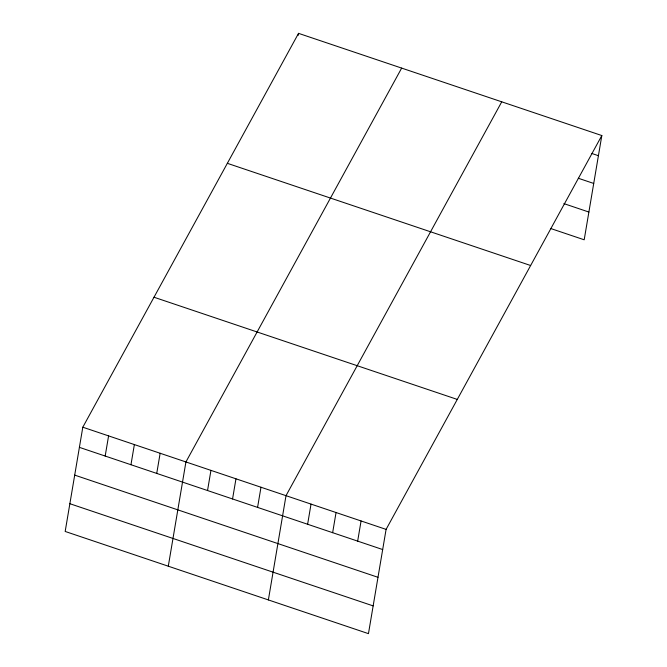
<?xml version="1.0" encoding="UTF-8"?>
<svg xmlns="http://www.w3.org/2000/svg" width="667" height="667" viewBox="0 0 667 667"><rect width="100%" height="100%" fill="white"/><g stroke="black" fill="none" stroke-linecap="round" stroke-linejoin="round"><path stroke-width="1" d="M82.808 427.205L65.174 531.457L368.459 633.65L386.093 529.39L601.826 135.543L298.541 33.35L82.808 427.205L386.093 529.39M105.178 456.045L108.588 435.884M130.957 464.732L134.367 444.572M156.737 473.42L160.147 453.26M168.292 566.208L185.926 461.948L401.659 68.092M207.537 490.537L210.947 470.377M298.199 35.368L298.541 33.35M232.558 498.966L235.968 478.806M257.579 507.395L260.989 487.235M268.376 599.925L286.01 495.673L501.742 101.818M307.62 524.254L311.03 504.102M332.641 532.691L336.051 512.531M357.662 541.12L361.072 520.96M601.826 135.543L584.192 239.795L550.508 228.447M591.679 153.427L598.416 155.694M578.322 178.264L593.722 183.45M563.865 203.61L588.886 212.048M227.347 163.323L530.632 265.508M154.002 297.232L457.287 399.425M79.398 447.357L382.683 549.55M74.704 475.112L377.989 577.305M69.868 503.71L373.153 605.894"/></g></svg>
